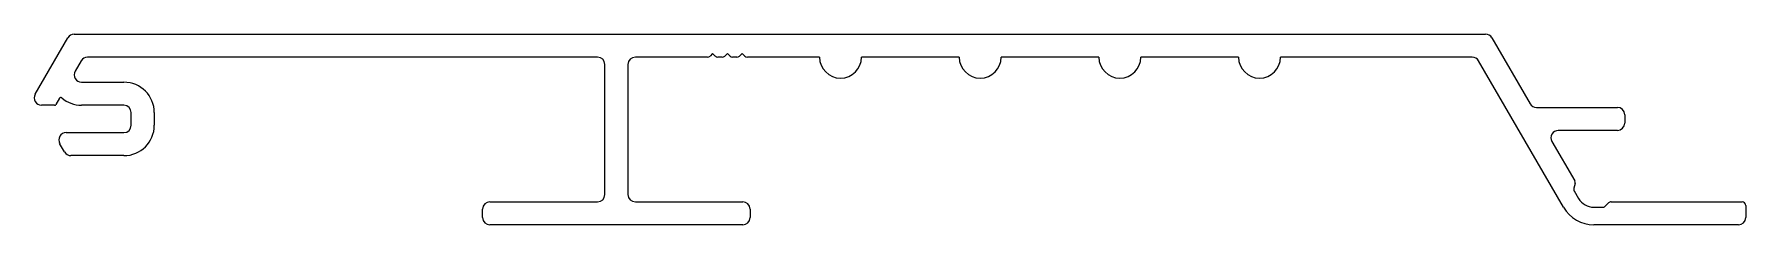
# Model space of a CAD drawing. Extents: x -50 to 66, y 12 to 25.
import ezdxf

# ---------------------------------------------------------------- set-up
doc = ezdxf.new("R2010")
doc.units = 0
doc.layers.get('0').update_dxf_attribs({"linetype": 'CONTINUOUS'})

msp = doc.modelspace()

# ---------------------------------------------------------------- linework, layer by layer
for p, q in [((-49.99, 20.87), (-47.77, 24.72)), ((-47.34, 24.97), (-1.3, 24.97)), ((-1.3, 24.97), (48.66, 24.97)), ((49.1, 24.72), (51.69, 20.22)), ((-22.34, 23.4), (-46.43, 23.4)), ((-11.74, 23.4), (-22.34, 23.4)), ((-4.26, 23.4), (-9.17, 23.4)), ((-3.91, 23.65), (-4.08, 23.47)), ((-3.73, 23.47), (-3.91, 23.65)), ((-3.26, 23.4), (-3.55, 23.4)), ((-2.91, 23.65), (-3.08, 23.47)), ((-2.73, 23.47), (-2.91, 23.65)), ((-2.26, 23.4), (-2.55, 23.4)), ((-1.91, 23.65), (-2.08, 23.47)), ((-1.73, 23.47), (-1.91, 23.65)), ((3.36, 23.4), (-1.55, 23.4)), ((7.93, 23.4), (6.22, 23.4)), ((12.86, 23.4), (7.93, 23.4)), ((22.36, 23.4), (15.72, 23.4)), ((31.86, 23.4), (25.22, 23.4)), ((47.76, 23.4), (34.72, 23.4)), ((-46.86, 23.15), (-47.27, 22.44)), ((-11.24, 14.03), (-11.24, 22.9)), ((-9.67, 22.9), (-9.67, 14.03)), ((53.96, 13.16), (48.19, 23.15)), ((-46.84, 21.69), (-43.96, 21.69)), ((-48.67, 20.12), (-49.56, 20.12)), ((-48.34, 20.59), (-48.58, 20.17)), ((-43.96, 20.12), (-46.84, 20.12)), ((52.13, 19.97), (57.63, 19.97)), ((-43.46, 18.75), (-43.46, 19.62)), ((-41.89, 19.62), (-41.89, 18.75)), ((58.13, 19.47), (58.13, 18.9)), ((-48, 16.93), (-48.33, 17.5)), ((-47.89, 18.25), (-43.96, 18.25)), ((53.18, 17.65), (54.73, 14.96)), ((57.63, 18.4), (53.61, 18.4)), ((-43.96, 16.68), (-47.56, 16.68)), ((54.76, 14.77), (54.67, 14.46)), ((54.7, 14.27), (54.99, 13.76)), ((-19.56, 12.46), (-19.56, 13.03)), ((-19.06, 13.53), (-11.74, 13.53)), ((-9.17, 13.53), (-1.86, 13.53)), ((-1.36, 13.03), (-1.36, 12.46)), ((56.03, 13.16), (56.62, 13.16)), ((56.8, 13.23), (57.03, 13.45)), ((57.21, 13.53), (66.11, 13.53)), ((66.36, 13.28), (66.36, 12.46)), ((-1.86, 11.96), (-19.06, 11.96)), ((65.86, 11.96), (56.04, 11.96))]:
    msp.add_line(p, q)
for centre, radius, start, end in [((-47.34, 24.47), 0.5, 90, 150), ((48.66, 24.47), 0.5, 30, 90), ((-46.43, 22.9), 0.5, 90, 150), ((-11.74, 22.9), 0.5, 0, 90), ((-9.17, 22.9), 0.5, 90, 180), ((-4.26, 23.65), 0.25, 270, 315), ((-3.55, 23.65), 0.25, 225, 270), ((-3.26, 23.65), 0.25, 270, 315), ((-2.55, 23.65), 0.25, 225, 270), ((-2.26, 23.65), 0.25, 270, 315), ((-1.55, 23.65), 0.25, 225, 270), ((4.79, 23.4), 1.43, 180, 0), ((14.29, 23.4), 1.43, 180, 0), ((23.79, 23.4), 1.43, 180, 0), ((33.29, 23.4), 1.43, 180, 0), ((47.76, 22.9), 0.5, 30, 90), ((-46.84, 22.19), 0.5, 150, 270), ((-43.96, 19.62), 2.07, 0, 90), ((-49.56, 20.62), 0.5, 150, 270), ((-48.67, 20.22), 0.1, 270, 330), ((-48.25, 20.54), 0.1, 49.3778, 150), ((-46.84, 22.19), 2.07, 229.3778, 270), ((-43.96, 19.62), 0.5, 0, 90), ((52.13, 20.47), 0.5, 210, 270), ((57.63, 19.47), 0.5, 0, 90), ((-43.96, 18.75), 2.07, 270, 0), ((-43.96, 18.75), 0.5, 270, 0), ((57.63, 18.9), 0.5, 270, 360), ((-47.89, 17.75), 0.5, 90, 210), ((53.61, 17.9), 0.5, 90, 210), ((-47.56, 17.18), 0.5, 210, 270), ((-11.74, 14.03), 0.5, 270, 0), ((-9.17, 14.03), 0.5, 180, 270), ((54.92, 14.39), 0.254, 165, 210), ((54.51, 14.83), 0.253, 345, 30), ((-19.06, 13.03), 0.5, 90, 180), ((-1.86, 13.03), 0.5, 0, 90), ((56.04, 14.36), 2.4, 210, 270), ((56.03, 14.36), 1.2, 210, 270), ((56.62, 13.41), 0.254, 270, 315), ((57.21, 13.28), 0.253, 90, 135), ((66.11, 13.28), 0.25, 0, 90), ((-19.06, 12.46), 0.5, 180, 270), ((-1.86, 12.46), 0.5, 270, 0), ((65.86, 12.46), 0.5, 270, 360)]:
    msp.add_arc(centre, radius, start, end)

doc.saveas('drawing.dxf')
